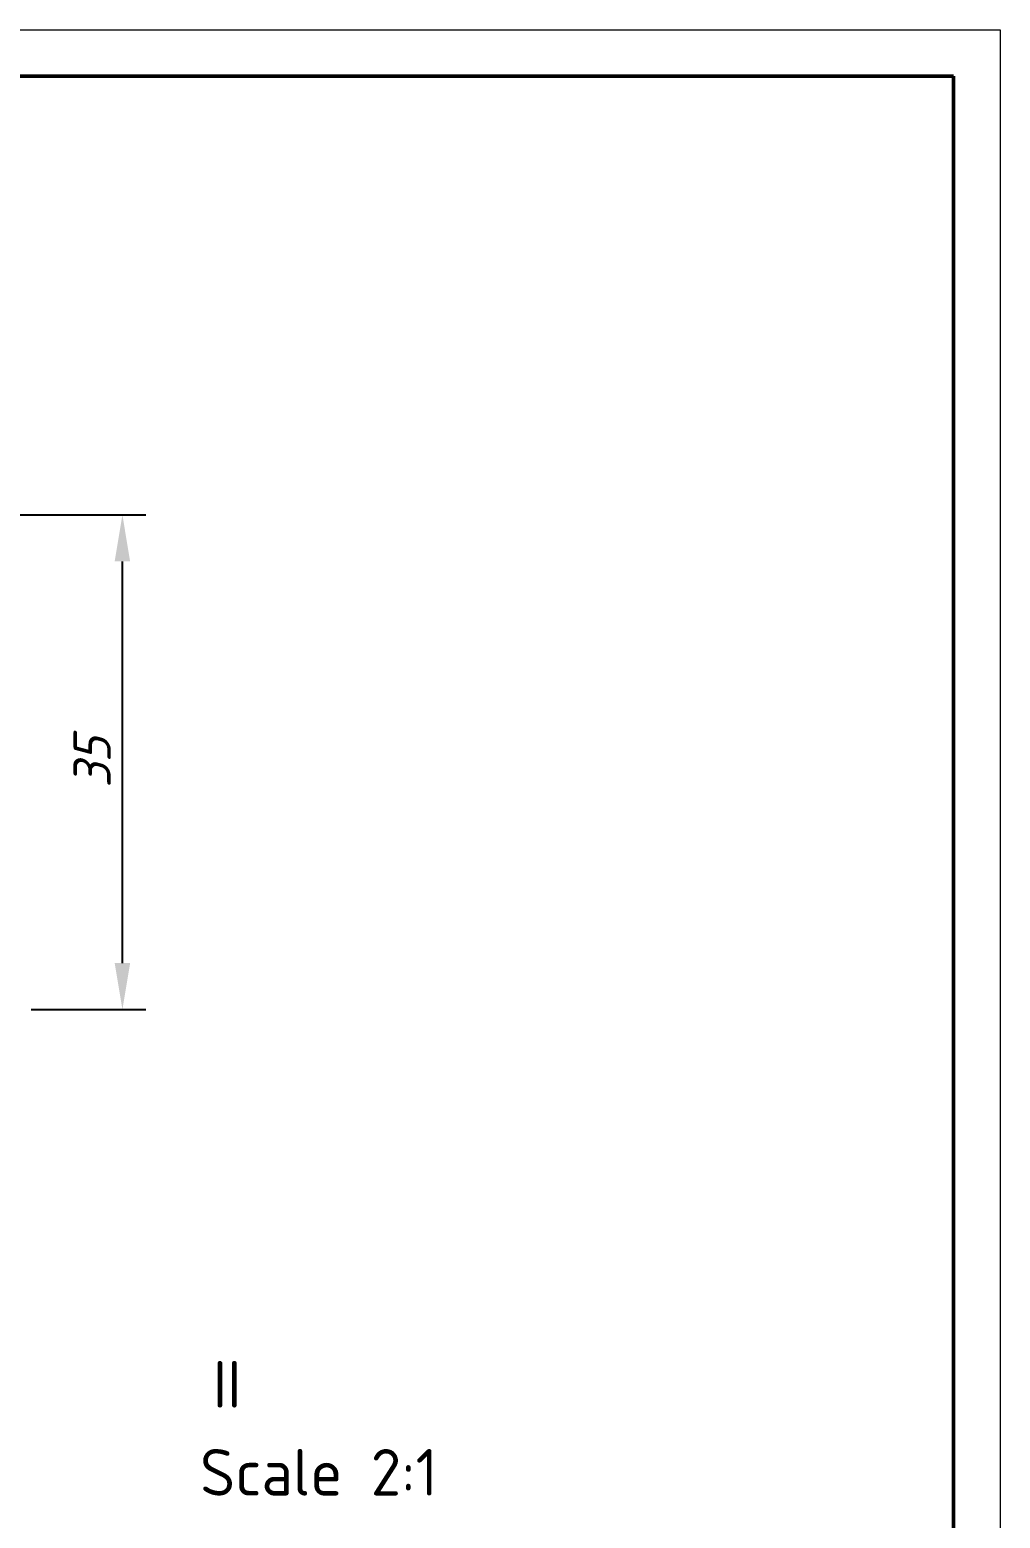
# Model space of a CAD drawing. Header units: inches. Extents: x -1846 to 3013, y 0 to 1997.
# Drawn here: x 2909 to 3013.1, y 415.9 to 575.6 of the extents above; entities that cross this region are included whole.
import ezdxf

# ---------------------------------------------------------------- set-up
doc = ezdxf.new("R2010")
doc.units = ezdxf.units.IN
doc.layers.get('0').update_dxf_attribs({"color": 2, "lineweight": 0})
doc.layers.add('Basic', color=7, linetype='Continuous', lineweight=50)
doc.styles.add('Annotative', font='')
doc.styles.get("Standard").update_dxf_attribs({"font": '', "height": 4})
doc.styles.get('Annotative').set_extended_font_data('TCVN 7284', italic=True)
doc.styles.get('Standard').set_extended_font_data('TCVN 7284', italic=True)
doc.dimstyles.new('TCVN 7284', dxfattribs={"dimscale": 2, "dimtxt": 4, "dimasz": 2.5, "dimexe": 1.25, "dimexo": 0.625, "dimtad": 1, "dimtoh": 1, "dimdec": 0, "dimlfac": 0.66, "dimtxsty": 'Standard', "dimcen": 2.5, "dimclrd": 7, "dimclre": 7, "dimclrt": 7, "dimadec": 0, "dimazin": 0, "dimtfac": 1, "dimtdec": 0, "dimtofl": 0, "dimtmove": 0, "dimatfit": 3, "dimfxl": 1, "dimlwd": 25, "dimlwe": 25, "dimarcsym": 0})

# ---------------------------------------------------------------- blocks, each defined once
blk = doc.blocks.new('*D4')
at = {"layer": 'Basic', "color": 7, "linetype": 'Continuous', "lineweight": 25, "transparency": 16777216}
for p, q in [((2875.61, 523.57), (2921.43, 523.57)), ((2918.93, 475.46), (2918.93, 518.57)), ((2909.13, 470.46), (2921.43, 470.46))]:
    blk.add_line(p, q, dxfattribs=at)
at = {"layer": 'Basic', "color": 7, "transparency": 16777216}
for points in [[(2918.1, 518.57), (2919.76, 518.57), (2918.93, 523.57)], [(2918.1, 475.46), (2919.76, 475.46), (2918.93, 470.46)]]:
    blk.add_solid(points, dxfattribs=at)
at = {"layer": 'Defpoints', "color": 0, "transparency": 16777216}
for p in [(2874.36, 523.57), (2918.93, 523.57), (2907.88, 470.46)]:
    blk.add_point(p, dxfattribs=at)
at = {"layer": 'Basic', "color": 7, "transparency": 16777216, "insert": (2915.68, 497.01), "char_height": 4, "attachment_point": 5, "rotation": 90}
blk.add_mtext('35', dxfattribs=at)

msp = doc.modelspace()

# ---------------------------------------------------------------- linework, layer by layer
for p, q in [((2419.14, 575.65), (3013.14, 575.65)), ((3013.14, 575.65), (3013.14, 155.65))]:
    msp.add_line(p, q)
at = {"layer": 'Basic'}
for p, q in [((3008.14, 570.65), (2444.14, 570.65)), ((3008.14, 160.65), (3008.14, 570.65))]:
    msp.add_line(p, q, dxfattribs=at)

# ---------------------------------------------------------------- texts
at = {"layer": 'Basic', "char_height": 5, "attachment_point": 1, "style": 'Annotative'}
for s, insert, width in [('\\pxqc;{\\fTCVN 7284|b0|i0|c0|p34;II\\P}', (2902.67, 432.74), 55), ('\\pxqc;{\\fTCVN 7284|b0|i0|c0|p34;Scale 2:1\\P}', (2875.81, 423.29), 128.4259)]:
    msp.add_mtext(s, dxfattribs=dict(at, insert=insert, width=width))

# ---------------------------------------------------------------- dimensions: what is measured, and where the dimension line sits
at = {"layer": 'Basic'}
dim = msp.add_linear_dim(base=(2918.93, 523.57), p1=(2907.88, 470.46), p2=(2874.36, 523.57), angle=90, dimstyle='TCVN 7284', dxfattribs=at)
dim.commit()
dim.dimension.update_dxf_attribs({"geometry": '*D4', "text_midpoint": (2918.93, 497.01), "dimtype": 160})

doc.saveas('drawing.dxf')
